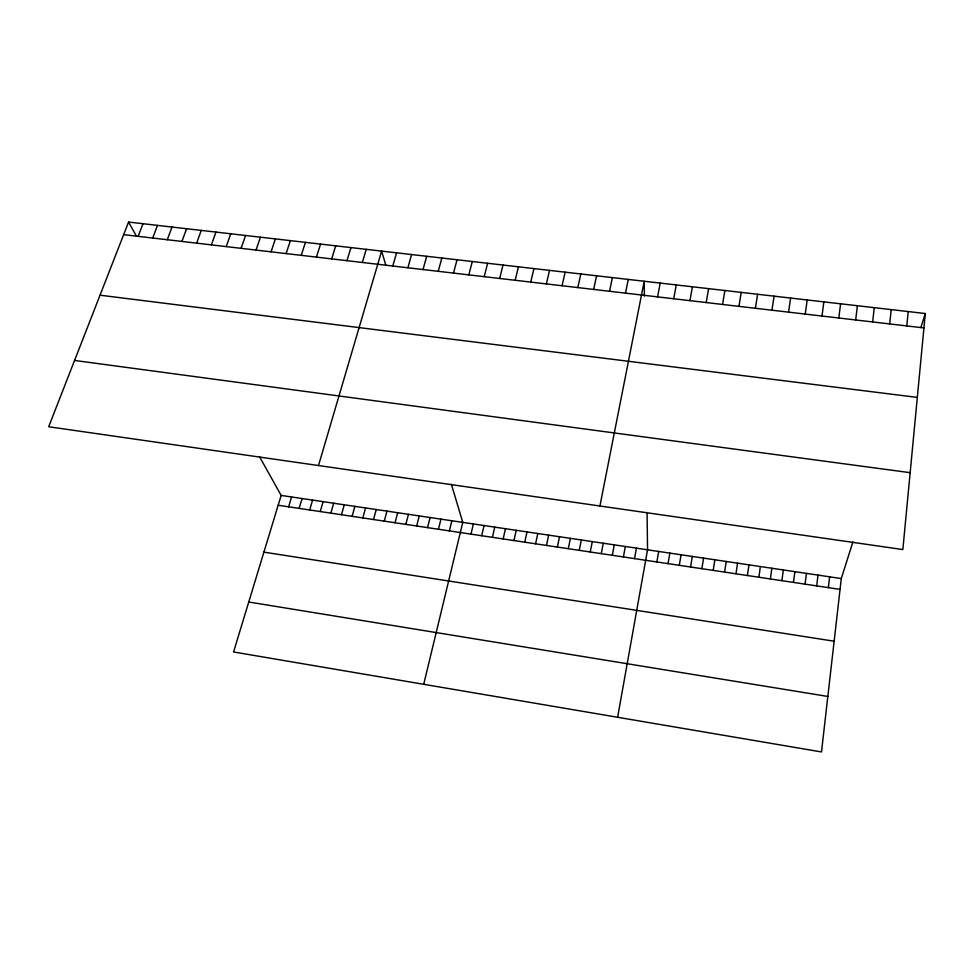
<?xml version="1.0" encoding="UTF-8"?>
<svg xmlns="http://www.w3.org/2000/svg" width="974" height="974" viewBox="0 0 974 974"><rect width="100%" height="100%" fill="white"/><g stroke="black" fill="none" stroke-linecap="round" stroke-linejoin="round"><path stroke-width="1.46" d="M925.3 313.518L902.849 549.555L48.7 426.746L128.568 222.06L925.3 313.518L920.868 327.507M906.77 325.925L908.218 311.558M889.664 323.928L891.21 309.61M872.643 321.944L874.262 307.662M852.883 541.97L841.293 578.556L821.496 751.94L233.565 651.971L281.145 495.425L259.522 456.696M828.35 587.639L829.629 576.827M855.696 319.971L857.388 305.726M816.699 585.885L818.014 575.098M805.06 584.144L806.423 573.382M838.809 317.999L840.586 303.791M793.469 582.415L794.857 571.665M821.995 316.039L823.858 301.879M781.903 580.687L783.34 569.948M770.373 578.958L771.846 568.244M805.242 314.091L807.19 299.968M758.88 577.229L760.377 566.551M788.575 312.143L790.596 298.056M747.411 575.512L748.957 564.847M735.979 573.808L737.561 563.155M771.956 310.207L774.062 296.157M724.583 572.103L726.202 561.474M755.422 308.283L757.602 294.27M713.212 570.399L714.867 559.794M701.877 568.694L703.569 558.114M738.949 306.36L741.202 292.383M690.566 567.002L692.295 556.446M722.538 304.448L724.875 290.508M679.304 565.322L681.069 554.778M668.054 563.629L669.856 553.11M706.199 302.537L708.609 288.645M656.853 561.949L658.692 551.454M689.933 300.649L692.417 286.782M617.626 717.278L647.54 549.799L647.077 512.397M634.524 558.613L636.436 548.155M623.409 556.945L625.357 546.511M673.716 298.762L676.285 284.932M612.329 555.29L614.302 544.868M657.572 296.875L660.214 283.093M601.275 553.634L603.283 543.236M590.244 551.978L592.302 541.605M599.923 506.005L644.204 281.255L644.398 296.133M579.262 550.334L581.332 539.973M625.491 293.137L628.267 279.428M568.292 548.691L570.411 538.354M609.541 291.275L612.39 277.602M557.359 547.059L559.514 536.735M546.463 545.428L548.642 535.128M593.653 289.424L596.575 275.788M535.59 543.796L537.806 533.521M524.755 542.177L526.995 531.914M577.826 287.586L580.833 273.974M513.943 540.558L516.22 530.319M503.156 538.939L505.469 528.724M562.071 285.747L565.139 272.172M492.406 537.331L494.755 527.129M546.377 283.909L549.519 270.382M481.68 535.724L484.066 525.546M530.745 282.095L533.947 268.593M470.99 534.117L473.401 523.963M423.714 684.308L462.772 522.381L451.376 484.273M515.173 280.281L518.448 266.815M449.367 530.891L451.851 520.761M499.662 278.467L503.01 265.05M438.446 529.247L440.954 519.142M427.549 527.616L430.094 517.535M484.212 276.665L487.621 263.284M416.677 525.984L419.258 515.928M405.841 524.365L408.459 514.321M468.823 274.875L472.305 261.519M395.042 522.746L397.684 512.726M384.267 521.139L386.946 511.131M453.494 273.085L457.037 259.766M373.529 519.532L376.232 509.536M438.227 271.308L441.843 258.025M362.815 517.924L365.542 507.953M423.02 269.542L426.697 256.284M352.125 516.317L354.889 506.37M407.875 267.765L411.612 254.555M341.472 514.722L344.272 504.8M330.843 513.14L333.68 503.229M392.778 266.012L396.588 252.826M320.251 511.545L323.112 501.659M318.498 465.535L381.625 251.109L385.826 265.159M309.683 509.962L312.581 500.088M299.14 508.391L302.074 498.53M288.633 506.821L291.591 496.983M362.328 262.456L366.261 249.344M346.963 260.667L350.969 247.591M331.659 258.889L335.726 245.838M316.416 257.112L320.556 244.097M301.246 255.346L305.434 242.368M286.125 253.581L290.374 240.639M271.064 251.828L275.374 238.91M256.052 250.075L260.435 237.206M241.114 248.333L245.558 235.489M226.236 246.605L230.728 233.784M211.407 244.876L215.972 232.092M196.638 243.147L201.253 230.412M181.931 241.43L186.606 228.72M167.272 239.726L172.021 227.052M152.687 238.021L157.484 225.384M138.15 236.329L142.995 223.716M123.661 234.649L923.936 327.921M100.03 295.195L917.325 397.416M74.572 360.453L910.166 472.682M281.145 495.425L841.293 578.556M278.162 505.25L840.051 589.392M263.905 552.136L834.134 641.209M248.76 602.005L827.827 696.447M128.568 222.06L136.397 236.085"/></g></svg>
